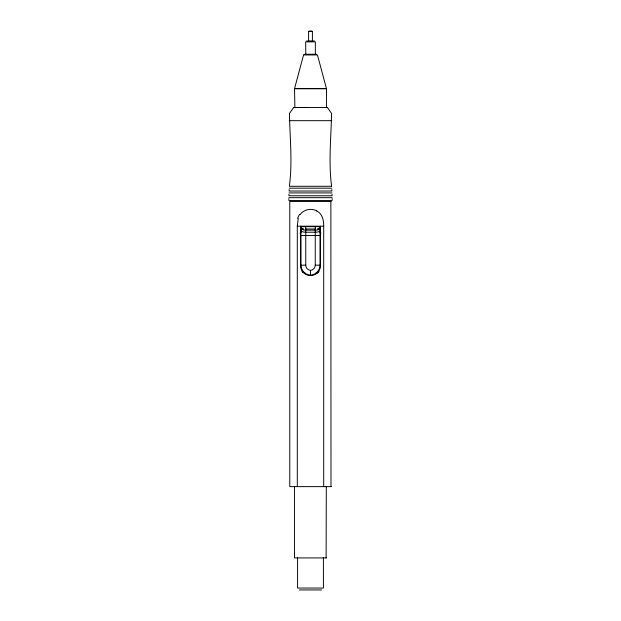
<?xml version="1.0" encoding="UTF-8"?>
<svg xmlns="http://www.w3.org/2000/svg" width="621" height="621" viewBox="0 0 621 621"><rect width="100%" height="100%" fill="white"/><g stroke="black" fill="none" stroke-linecap="round" stroke-linejoin="round"><path stroke-width="0.93" d="M312.402 41.102L312.402 31.43M326.118 557.914L326.304 486.631M297.296 486.631L297.296 226.191L298.235 218.545M288.835 199.574L288.85 198.627M331.661 186.277L289.339 186.277C292.654 162.019 289.828 137.699 289.456 113.433L293.686 107.472M288.928 195.056L288.951 194.35M289.114 190.313L289.153 189.599M294.533 107.472L327.399 107.472L331.544 113.433C331.148 137.699 328.393 162.019 331.606 186.277M300.122 233.473L300.999 232.339M300.292 232.518L300.999 231.757M316.306 272.914L316.594 272.673A7.126 7.126 0 0 0 319.062 271.781M318.356 228.916L317.494 228.955M326.832 107.48L326.328 107.48M293.873 107.472L298.142 107.472M302.528 107.48L307.612 107.472M308.994 31.05L312.006 31.05M308.621 31.43L312.379 31.43M306.611 40.932L314.389 40.932M304.5 54.244L316.5 54.244M289.223 120.676L331.777 120.676M289.231 188.179L331.769 188.179M289.083 191.027L331.917 191.027M288.998 192.921L332.002 192.921M288.905 195.77L332.095 195.77M288.866 197.672L332.134 197.672M288.827 200.521L332.173 200.521M331.218 201.476L289.782 201.476L289.782 486.631L331.218 486.631M297.296 226.191L323.704 226.191L323.704 486.631M305.749 228.986L315.251 228.986M301.006 235.468L319.994 235.468M301.006 265.159L305.749 265.159A5.224 5.224 0 0 0 310.5 270.368L310.5 275.095A9.983 9.983 0 0 1 300.999 265.159L300.999 228.567A1.902 1.902 0 0 1 302.901 226.665L318.107 226.665A1.902 1.902 0 0 1 320.001 228.598L320.001 265.159A9.983 9.983 0 0 1 310.5 275.126M310.5 270.368A5.224 5.224 0 0 0 315.251 265.159L319.994 265.159M326.467 557.914L294.533 557.914L294.533 486.631M299.477 589.95L321.523 589.95M301.806 107.48L298.538 107.472M303.553 228.955L302.644 228.916M316.772 211.016C322.478 213.663 323.766 220.525 323.704 226.191M304.857 273.046L304.43 272.697A7.126 7.126 0 0 1 301.938 271.781M320.001 231.757L320.708 232.518M320.001 232.339L320.878 233.473M331.847 189.599L331.886 190.313M332.049 194.35L332.072 195.056M294.882 107.472L294.533 88.78L326.467 88.78L326.467 107.472M332.15 198.627L332.165 199.574M305.796 54.244L305.648 41.886L315.336 41.886L315.352 54.244M330.869 201.476L330.993 486.631M323.394 557.379L323.425 588.048L297.575 588.048L297.575 557.379M320.483 226.191L320.483 265.633A9.983 9.983 0 0 1 310.5 275.615A9.983 9.983 0 0 1 300.517 265.633L300.517 226.191M315.251 226.673L315.251 265.159M308.598 31.43L308.598 41.102M305.749 226.673L305.749 265.159M300.067 214.61A12.241 10.976 -9.8 0 1 316.857 210.899M297.715 218.344A14.035 13.041 68.5 0 1 299.679 214.299M318.138 272.751A7.607 7.607 0 0 1 315.903 273.232M320.001 228.598A4.751 1.622 0 0 1 315.251 230.143L305.749 230.143A4.751 1.622 0 0 1 300.999 228.598M300.999 230.585A4.751 1.622 0 0 0 305.749 232.215L315.251 232.215A4.751 1.622 0 0 0 320.001 230.585M318.984 228.792A4.805 0.419 1.1 0 1 318.123 228.846M319.613 228.691A4.883 0.574 3.7 0 1 319.264 228.745M302.893 228.846A4.805 0.419 -1.1 0 1 302.031 228.784M301.876 228.722A4.89 0.574 -3.8 0 1 301.511 228.675M303.56 54.951L294.564 88.531L326.436 88.531L317.44 54.951L303.56 54.951"/></g></svg>
